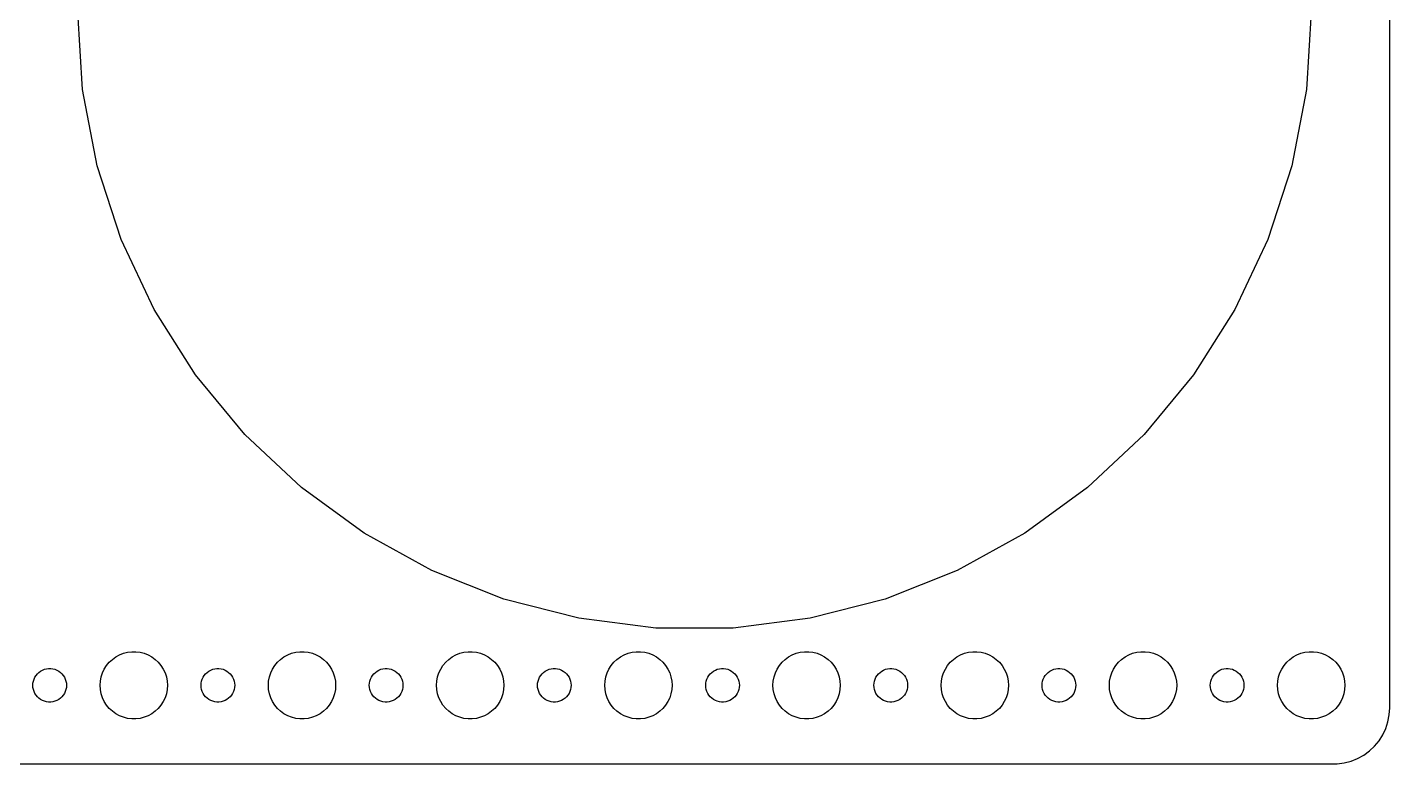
# Model space of a CAD drawing. Header units: metres. Extents: x -120 to 120, y -67 to 67.
# Drawn here: x -2 to 119.5, y -67 to -1.3 of the extents above; entities that cross this region are included whole.
import ezdxf

# ---------------------------------------------------------------- set-up
doc = ezdxf.new("R2010")
doc.units = ezdxf.units.M

msp = doc.modelspace()

# ---------------------------------------------------------------- linework, layer by layer
for p, q in [((119.5, -62), (119.5, 62)), ((2.93369, -6.89333), (2.5, 0)), ((112.5, 0), (112.066, -6.89333)), ((4.22792, -13.6779), (2.93369, -6.89333)), ((112.066, -6.89333), (110.772, -13.6779)), ((6.36229, -20.2468), (4.22792, -13.6779)), ((110.772, -13.6779), (108.638, -20.2468)), ((9.30313, -26.4964), (6.36229, -20.2468)), ((108.638, -20.2468), (105.697, -26.4964)), ((13.0041, -32.3282), (9.30313, -26.4964)), ((105.697, -26.4964), (101.996, -32.3282)), ((17.4067, -37.6501), (13.0041, -32.3282)), ((101.996, -32.3282), (97.5933, -37.6501)), ((22.4417, -42.3782), (17.4067, -37.6501)), ((97.5933, -37.6501), (92.5583, -42.3782)), ((28.0295, -46.438), (22.4417, -42.3782)), ((92.5583, -42.3782), (86.9705, -46.438)), ((34.0821, -49.7655), (28.0295, -46.438)), ((86.9705, -46.438), (80.9179, -49.7655)), ((40.5041, -52.3081), (34.0821, -49.7655)), ((80.9179, -49.7655), (74.4959, -52.3081)), ((47.194, -54.0258), (40.5041, -52.3081)), ((74.4959, -52.3081), (67.806, -54.0258)), ((54.0465, -54.8915), (47.194, -54.0258)), ((67.806, -54.0258), (60.9535, -54.8915)), ((60.9535, -54.8915), (54.0465, -54.8915)), ((6.57294, -57.1468), (6.93785, -57.0531)), ((6.93785, -57.0531), (7.31161, -57.0059)), ((7.31161, -57.0059), (7.68837, -57.0059)), ((7.68837, -57.0059), (8.06213, -57.0531)), ((8.06213, -57.0531), (8.42705, -57.1468)), ((21.5729, -57.1468), (21.9379, -57.0531)), ((21.9379, -57.0531), (22.3116, -57.0059)), ((22.3116, -57.0059), (22.6884, -57.0059)), ((22.6884, -57.0059), (23.0621, -57.0531)), ((23.0621, -57.0531), (23.427, -57.1468)), ((36.5729, -57.1468), (36.9379, -57.0531)), ((36.9379, -57.0531), (37.3116, -57.0059)), ((37.3116, -57.0059), (37.6884, -57.0059)), ((37.6884, -57.0059), (38.0621, -57.0531)), ((38.0621, -57.0531), (38.427, -57.1468)), ((51.5729, -57.1468), (51.9379, -57.0531)), ((51.9379, -57.0531), (52.3116, -57.0059)), ((52.3116, -57.0059), (52.6884, -57.0059)), ((52.6884, -57.0059), (53.0621, -57.0531)), ((53.0621, -57.0531), (53.427, -57.1468)), ((66.573, -57.1468), (66.9379, -57.0531)), ((66.9379, -57.0531), (67.3116, -57.0059)), ((67.3116, -57.0059), (67.6884, -57.0059)), ((67.6884, -57.0059), (68.0621, -57.0531)), ((68.0621, -57.0531), (68.427, -57.1468)), ((81.573, -57.1468), (81.9379, -57.0531)), ((81.9379, -57.0531), (82.3116, -57.0059)), ((82.3116, -57.0059), (82.6884, -57.0059)), ((82.6884, -57.0059), (83.0621, -57.0531)), ((83.0621, -57.0531), (83.427, -57.1468)), ((96.573, -57.1468), (96.9379, -57.0531)), ((96.9379, -57.0531), (97.3116, -57.0059)), ((97.3116, -57.0059), (97.6884, -57.0059)), ((97.6884, -57.0059), (98.0621, -57.0531)), ((98.0621, -57.0531), (98.427, -57.1468)), ((111.573, -57.1468), (111.938, -57.0531)), ((111.938, -57.0531), (112.312, -57.0059)), ((112.312, -57.0059), (112.688, -57.0059)), ((112.688, -57.0059), (113.062, -57.0531)), ((113.062, -57.0531), (113.427, -57.1468)), ((4.87108, -58.5547), (5.07294, -58.2366)), ((5.07294, -58.2366), (5.31308, -57.9464)), ((5.31308, -57.9464), (5.58772, -57.6885)), ((5.58772, -57.6885), (5.89252, -57.467)), ((5.89252, -57.467), (6.22266, -57.2855)), ((6.22266, -57.2855), (6.57294, -57.1468)), ((8.42705, -57.1468), (8.77733, -57.2855)), ((8.77733, -57.2855), (9.10747, -57.467)), ((9.10747, -57.467), (9.41226, -57.6885)), ((9.41226, -57.6885), (9.6869, -57.9464)), ((9.6869, -57.9464), (9.92705, -58.2366)), ((9.92705, -58.2366), (10.1289, -58.5547)), ((19.8711, -58.5547), (20.0729, -58.2366)), ((20.0729, -58.2366), (20.3131, -57.9464)), ((20.3131, -57.9464), (20.5877, -57.6885)), ((20.5877, -57.6885), (20.8925, -57.467)), ((20.8925, -57.467), (21.2227, -57.2855)), ((21.2227, -57.2855), (21.5729, -57.1468)), ((23.427, -57.1468), (23.7773, -57.2855)), ((23.7773, -57.2855), (24.1075, -57.467)), ((24.1075, -57.467), (24.4123, -57.6885)), ((24.4123, -57.6885), (24.6869, -57.9464)), ((24.6869, -57.9464), (24.927, -58.2366)), ((24.927, -58.2366), (25.1289, -58.5547)), ((34.8711, -58.5547), (35.0729, -58.2366)), ((35.0729, -58.2366), (35.3131, -57.9464)), ((35.3131, -57.9464), (35.5877, -57.6885)), ((35.5877, -57.6885), (35.8925, -57.467)), ((35.8925, -57.467), (36.2227, -57.2855)), ((36.2227, -57.2855), (36.5729, -57.1468)), ((38.427, -57.1468), (38.7773, -57.2855)), ((38.7773, -57.2855), (39.1075, -57.467)), ((39.1075, -57.467), (39.4123, -57.6885)), ((39.4123, -57.6885), (39.6869, -57.9464)), ((39.6869, -57.9464), (39.927, -58.2366)), ((39.927, -58.2366), (40.1289, -58.5547)), ((49.8711, -58.5547), (50.0729, -58.2366)), ((50.0729, -58.2366), (50.3131, -57.9464)), ((50.3131, -57.9464), (50.5877, -57.6885)), ((50.5877, -57.6885), (50.8925, -57.467)), ((50.8925, -57.467), (51.2227, -57.2855)), ((51.2227, -57.2855), (51.5729, -57.1468)), ((53.427, -57.1468), (53.7773, -57.2855)), ((53.7773, -57.2855), (54.1075, -57.467)), ((54.1075, -57.467), (54.4123, -57.6885)), ((54.4123, -57.6885), (54.6869, -57.9464)), ((54.6869, -57.9464), (54.927, -58.2366)), ((54.927, -58.2366), (55.1289, -58.5547)), ((64.8711, -58.5547), (65.073, -58.2366)), ((65.073, -58.2366), (65.3131, -57.9464)), ((65.3131, -57.9464), (65.5877, -57.6885)), ((65.5877, -57.6885), (65.8925, -57.467)), ((65.8925, -57.467), (66.2227, -57.2855)), ((66.2227, -57.2855), (66.573, -57.1468)), ((68.427, -57.1468), (68.7773, -57.2855)), ((68.7773, -57.2855), (69.1075, -57.467)), ((69.1075, -57.467), (69.4123, -57.6885)), ((69.4123, -57.6885), (69.6869, -57.9464)), ((69.6869, -57.9464), (69.927, -58.2366)), ((69.927, -58.2366), (70.1289, -58.5547)), ((79.8711, -58.5547), (80.073, -58.2366)), ((80.073, -58.2366), (80.3131, -57.9464)), ((80.3131, -57.9464), (80.5877, -57.6885)), ((80.5877, -57.6885), (80.8925, -57.467)), ((80.8925, -57.467), (81.2227, -57.2855)), ((81.2227, -57.2855), (81.573, -57.1468)), ((83.427, -57.1468), (83.7773, -57.2855)), ((83.7773, -57.2855), (84.1075, -57.467)), ((84.1075, -57.467), (84.4123, -57.6885)), ((84.4123, -57.6885), (84.6869, -57.9464)), ((84.6869, -57.9464), (84.927, -58.2366)), ((84.927, -58.2366), (85.1289, -58.5547)), ((94.8711, -58.5547), (95.073, -58.2366)), ((95.073, -58.2366), (95.3131, -57.9464)), ((95.3131, -57.9464), (95.5877, -57.6885)), ((95.5877, -57.6885), (95.8925, -57.467)), ((95.8925, -57.467), (96.2227, -57.2855)), ((96.2227, -57.2855), (96.573, -57.1468)), ((98.427, -57.1468), (98.7773, -57.2855)), ((98.7773, -57.2855), (99.1075, -57.467)), ((99.1075, -57.467), (99.4123, -57.6885)), ((99.4123, -57.6885), (99.6869, -57.9464)), ((99.6869, -57.9464), (99.927, -58.2366)), ((99.927, -58.2366), (100.129, -58.5547)), ((109.871, -58.5547), (110.073, -58.2366)), ((110.073, -58.2366), (110.313, -57.9464)), ((110.313, -57.9464), (110.588, -57.6885)), ((110.588, -57.6885), (110.893, -57.467)), ((110.893, -57.467), (111.223, -57.2855)), ((111.223, -57.2855), (111.573, -57.1468)), ((113.427, -57.1468), (113.777, -57.2855)), ((113.777, -57.2855), (114.107, -57.467)), ((114.107, -57.467), (114.412, -57.6885)), ((114.412, -57.6885), (114.687, -57.9464)), ((114.687, -57.9464), (114.927, -58.2366)), ((114.927, -58.2366), (115.129, -58.5547)), ((-1.45287, -59.627), (-1.39465, -59.4478)), ((-1.39465, -59.4478), (-1.31445, -59.2774)), ((-1.31445, -59.2774), (-1.21352, -59.1183)), ((-1.21352, -59.1183), (-1.09344, -58.9732)), ((-1.09344, -58.9732), (-0.95613, -58.8442)), ((-0.95613, -58.8442), (-0.80373, -58.7335)), ((-0.80373, -58.7335), (-0.63866, -58.6428)), ((-0.63866, -58.6428), (-0.46352, -58.5734)), ((-0.46352, -58.5734), (-0.28107, -58.5266)), ((-0.28107, -58.5266), (-0.09418, -58.503)), ((-0.09418, -58.503), (0.09418, -58.503)), ((0.09418, -58.503), (0.28107, -58.5266)), ((0.28107, -58.5266), (0.46352, -58.5734)), ((0.46352, -58.5734), (0.63866, -58.6428)), ((0.63866, -58.6428), (0.80373, -58.7335)), ((0.80373, -58.7335), (0.95613, -58.8442)), ((0.95613, -58.8442), (1.09344, -58.9732)), ((1.09344, -58.9732), (1.21352, -59.1183)), ((1.21352, -59.1183), (1.31445, -59.2774)), ((1.31445, -59.2774), (1.39465, -59.4478)), ((1.39465, -59.4478), (1.45287, -59.627)), ((4.52365, -59.624), (4.59424, -59.2539)), ((4.59424, -59.2539), (4.71066, -58.8956)), ((4.71066, -58.8956), (4.87108, -58.5547)), ((10.1289, -58.5547), (10.2893, -58.8956)), ((10.2893, -58.8956), (10.4057, -59.2539)), ((10.4057, -59.2539), (10.4763, -59.624)), ((13.5471, -59.627), (13.6053, -59.4478)), ((13.6053, -59.4478), (13.6855, -59.2774)), ((13.6855, -59.2774), (13.7865, -59.1183)), ((13.7865, -59.1183), (13.9065, -58.9732)), ((13.9065, -58.9732), (14.0439, -58.8442)), ((14.0439, -58.8442), (14.1963, -58.7335)), ((14.1963, -58.7335), (14.3613, -58.6428)), ((14.3613, -58.6428), (14.5365, -58.5734)), ((14.5365, -58.5734), (14.7189, -58.5266)), ((14.7189, -58.5266), (14.9058, -58.503)), ((14.9058, -58.503), (15.0942, -58.503)), ((15.0942, -58.503), (15.2811, -58.5266)), ((15.2811, -58.5266), (15.4635, -58.5734)), ((15.4635, -58.5734), (15.6387, -58.6428)), ((15.6387, -58.6428), (15.8037, -58.7335)), ((15.8037, -58.7335), (15.9561, -58.8442)), ((15.9561, -58.8442), (16.0934, -58.9732)), ((16.0934, -58.9732), (16.2135, -59.1183)), ((16.2135, -59.1183), (16.3145, -59.2774)), ((16.3145, -59.2774), (16.3947, -59.4478)), ((16.3947, -59.4478), (16.4529, -59.627)), ((19.5237, -59.624), (19.5942, -59.2539)), ((19.5942, -59.2539), (19.7107, -58.8956)), ((19.7107, -58.8956), (19.8711, -58.5547)), ((25.1289, -58.5547), (25.2893, -58.8956)), ((25.2893, -58.8956), (25.4057, -59.2539)), ((25.4057, -59.2539), (25.4763, -59.624)), ((28.5471, -59.627), (28.6053, -59.4478)), ((28.6053, -59.4478), (28.6855, -59.2774)), ((28.6855, -59.2774), (28.7865, -59.1183)), ((28.7865, -59.1183), (28.9065, -58.9732)), ((28.9065, -58.9732), (29.0439, -58.8442)), ((29.0439, -58.8442), (29.1963, -58.7335)), ((29.1963, -58.7335), (29.3613, -58.6428)), ((29.3613, -58.6428), (29.5365, -58.5734)), ((29.5365, -58.5734), (29.7189, -58.5266)), ((29.7189, -58.5266), (29.9058, -58.503)), ((29.9058, -58.503), (30.0942, -58.503)), ((30.0942, -58.503), (30.2811, -58.5266)), ((30.2811, -58.5266), (30.4635, -58.5734)), ((30.4635, -58.5734), (30.6387, -58.6428)), ((30.6387, -58.6428), (30.8037, -58.7335)), ((30.8037, -58.7335), (30.9561, -58.8442)), ((30.9561, -58.8442), (31.0934, -58.9732)), ((31.0934, -58.9732), (31.2135, -59.1183)), ((31.2135, -59.1183), (31.3145, -59.2774)), ((31.3145, -59.2774), (31.3947, -59.4478)), ((31.3947, -59.4478), (31.4529, -59.627)), ((34.5237, -59.624), (34.5942, -59.2539)), ((34.5942, -59.2539), (34.7107, -58.8956)), ((34.7107, -58.8956), (34.8711, -58.5547)), ((40.1289, -58.5547), (40.2893, -58.8956)), ((40.2893, -58.8956), (40.4057, -59.2539)), ((40.4057, -59.2539), (40.4763, -59.624)), ((43.5471, -59.627), (43.6053, -59.4478)), ((43.6053, -59.4478), (43.6855, -59.2774)), ((43.6855, -59.2774), (43.7865, -59.1183)), ((43.7865, -59.1183), (43.9065, -58.9732)), ((43.9065, -58.9732), (44.0439, -58.8442)), ((44.0439, -58.8442), (44.1963, -58.7335)), ((44.1963, -58.7335), (44.3613, -58.6428)), ((44.3613, -58.6428), (44.5365, -58.5734)), ((44.5365, -58.5734), (44.7189, -58.5266)), ((44.7189, -58.5266), (44.9058, -58.503)), ((44.9058, -58.503), (45.0942, -58.503)), ((45.0942, -58.503), (45.2811, -58.5266)), ((45.2811, -58.5266), (45.4635, -58.5734)), ((45.4635, -58.5734), (45.6387, -58.6428)), ((45.6387, -58.6428), (45.8037, -58.7335)), ((45.8037, -58.7335), (45.9561, -58.8442)), ((45.9561, -58.8442), (46.0934, -58.9732)), ((46.0934, -58.9732), (46.2135, -59.1183)), ((46.2135, -59.1183), (46.3145, -59.2774)), ((46.3145, -59.2774), (46.3947, -59.4478)), ((46.3947, -59.4478), (46.4529, -59.627)), ((49.5237, -59.624), (49.5942, -59.2539)), ((49.5942, -59.2539), (49.7107, -58.8956)), ((49.7107, -58.8956), (49.8711, -58.5547)), ((55.1289, -58.5547), (55.2893, -58.8956)), ((55.2893, -58.8956), (55.4057, -59.2539)), ((55.4057, -59.2539), (55.4763, -59.624)), ((58.5471, -59.627), (58.6053, -59.4478)), ((58.6053, -59.4478), (58.6855, -59.2774)), ((58.6855, -59.2774), (58.7865, -59.1183)), ((58.7865, -59.1183), (58.9065, -58.9732)), ((58.9065, -58.9732), (59.0439, -58.8442)), ((59.0439, -58.8442), (59.1963, -58.7335)), ((59.1963, -58.7335), (59.3613, -58.6428)), ((59.3613, -58.6428), (59.5365, -58.5734)), ((59.5365, -58.5734), (59.7189, -58.5266)), ((59.7189, -58.5266), (59.9058, -58.503)), ((59.9058, -58.503), (60.0942, -58.503)), ((60.0942, -58.503), (60.2811, -58.5266)), ((60.2811, -58.5266), (60.4635, -58.5734)), ((60.4635, -58.5734), (60.6387, -58.6428)), ((60.6387, -58.6428), (60.8037, -58.7335)), ((60.8037, -58.7335), (60.9561, -58.8442)), ((60.9561, -58.8442), (61.0934, -58.9732)), ((61.0934, -58.9732), (61.2135, -59.1183)), ((61.2135, -59.1183), (61.3145, -59.2774)), ((61.3145, -59.2774), (61.3947, -59.4478)), ((61.3947, -59.4478), (61.4529, -59.627)), ((64.5237, -59.624), (64.5943, -59.2539)), ((64.5943, -59.2539), (64.7107, -58.8956)), ((64.7107, -58.8956), (64.8711, -58.5547)), ((70.1289, -58.5547), (70.2893, -58.8956)), ((70.2893, -58.8956), (70.4057, -59.2539)), ((70.4057, -59.2539), (70.4763, -59.624)), ((73.5471, -59.627), (73.6053, -59.4478)), ((73.6053, -59.4478), (73.6855, -59.2774)), ((73.6855, -59.2774), (73.7865, -59.1183)), ((73.7865, -59.1183), (73.9065, -58.9732)), ((73.9065, -58.9732), (74.0439, -58.8442)), ((74.0439, -58.8442), (74.1963, -58.7335)), ((74.1963, -58.7335), (74.3613, -58.6428)), ((74.3613, -58.6428), (74.5365, -58.5734)), ((74.5365, -58.5734), (74.7189, -58.5266)), ((74.7189, -58.5266), (74.9058, -58.503)), ((74.9058, -58.503), (75.0942, -58.503)), ((75.0942, -58.503), (75.2811, -58.5266)), ((75.2811, -58.5266), (75.4635, -58.5734)), ((75.4635, -58.5734), (75.6387, -58.6428)), ((75.6387, -58.6428), (75.8037, -58.7335)), ((75.8037, -58.7335), (75.9561, -58.8442)), ((75.9561, -58.8442), (76.0934, -58.9732)), ((76.0934, -58.9732), (76.2135, -59.1183)), ((76.2135, -59.1183), (76.3145, -59.2774)), ((76.3145, -59.2774), (76.3947, -59.4478)), ((76.3947, -59.4478), (76.4529, -59.627)), ((79.5237, -59.624), (79.5943, -59.2539)), ((79.5943, -59.2539), (79.7107, -58.8956)), ((79.7107, -58.8956), (79.8711, -58.5547)), ((85.1289, -58.5547), (85.2893, -58.8956)), ((85.2893, -58.8956), (85.4057, -59.2539)), ((85.4057, -59.2539), (85.4763, -59.624)), ((88.5471, -59.627), (88.6053, -59.4478)), ((88.6053, -59.4478), (88.6855, -59.2774)), ((88.6855, -59.2774), (88.7865, -59.1183)), ((88.7865, -59.1183), (88.9065, -58.9732)), ((88.9065, -58.9732), (89.0439, -58.8442)), ((89.0439, -58.8442), (89.1963, -58.7335)), ((89.1963, -58.7335), (89.3613, -58.6428)), ((89.3613, -58.6428), (89.5365, -58.5734)), ((89.5365, -58.5734), (89.7189, -58.5266)), ((89.7189, -58.5266), (89.9058, -58.503)), ((89.9058, -58.503), (90.0942, -58.503)), ((90.0942, -58.503), (90.2811, -58.5266)), ((90.2811, -58.5266), (90.4635, -58.5734)), ((90.4635, -58.5734), (90.6387, -58.6428)), ((90.6387, -58.6428), (90.8037, -58.7335)), ((90.8037, -58.7335), (90.9561, -58.8442)), ((90.9561, -58.8442), (91.0934, -58.9732)), ((91.0934, -58.9732), (91.2135, -59.1183)), ((91.2135, -59.1183), (91.3145, -59.2774)), ((91.3145, -59.2774), (91.3947, -59.4478)), ((91.3947, -59.4478), (91.4529, -59.627)), ((94.5237, -59.624), (94.5943, -59.2539)), ((94.5943, -59.2539), (94.7107, -58.8956)), ((94.7107, -58.8956), (94.8711, -58.5547)), ((100.129, -58.5547), (100.289, -58.8956)), ((100.289, -58.8956), (100.406, -59.2539)), ((100.406, -59.2539), (100.476, -59.624)), ((103.547, -59.627), (103.605, -59.4478)), ((103.605, -59.4478), (103.686, -59.2774)), ((103.686, -59.2774), (103.786, -59.1183)), ((103.786, -59.1183), (103.907, -58.9732)), ((103.907, -58.9732), (104.044, -58.8442)), ((104.044, -58.8442), (104.196, -58.7335)), ((104.196, -58.7335), (104.361, -58.6428)), ((104.361, -58.6428), (104.536, -58.5734)), ((104.536, -58.5734), (104.719, -58.5266)), ((104.719, -58.5266), (104.906, -58.503)), ((104.906, -58.503), (105.094, -58.503)), ((105.094, -58.503), (105.281, -58.5266)), ((105.281, -58.5266), (105.464, -58.5734)), ((105.464, -58.5734), (105.639, -58.6428)), ((105.639, -58.6428), (105.804, -58.7335)), ((105.804, -58.7335), (105.956, -58.8442)), ((105.956, -58.8442), (106.093, -58.9732)), ((106.093, -58.9732), (106.214, -59.1183)), ((106.214, -59.1183), (106.314, -59.2774)), ((106.314, -59.2774), (106.395, -59.4478)), ((106.395, -59.4478), (106.453, -59.627)), ((109.524, -59.624), (109.594, -59.2539)), ((109.594, -59.2539), (109.711, -58.8956)), ((109.711, -58.8956), (109.871, -58.5547)), ((115.129, -58.5547), (115.289, -58.8956)), ((115.289, -58.8956), (115.406, -59.2539)), ((115.406, -59.2539), (115.476, -59.624)), ((-1.5, -60), (-1.48816, -59.812)), ((-1.48816, -60.188), (-1.5, -60)), ((-1.48816, -59.812), (-1.45287, -59.627)), ((-1.45287, -60.373), (-1.48816, -60.188)), ((-1.39465, -60.5522), (-1.45287, -60.373)), ((-1.31445, -60.7226), (-1.39465, -60.5522)), ((-1.21352, -60.8817), (-1.31445, -60.7226)), ((1.31445, -60.7226), (1.21352, -60.8817)), ((1.39465, -60.5522), (1.31445, -60.7226)), ((1.45287, -60.373), (1.39465, -60.5522)), ((1.45287, -59.627), (1.48816, -59.812)), ((1.48816, -60.188), (1.45287, -60.373)), ((1.48816, -59.812), (1.5, -60)), ((1.5, -60), (1.48816, -60.188)), ((4.5, -60), (4.52365, -59.624)), ((4.52365, -60.376), (4.5, -60)), ((4.59424, -60.7461), (4.52365, -60.376)), ((4.71066, -61.1044), (4.59424, -60.7461)), ((10.4057, -60.7461), (10.2893, -61.1044)), ((10.4763, -60.376), (10.4057, -60.7461)), ((10.4763, -59.624), (10.5, -60)), ((10.5, -60), (10.4763, -60.376)), ((13.5, -60), (13.5118, -59.812)), ((13.5118, -60.188), (13.5, -60)), ((13.5118, -59.812), (13.5471, -59.627)), ((13.5471, -60.373), (13.5118, -60.188)), ((13.6053, -60.5522), (13.5471, -60.373)), ((13.6855, -60.7226), (13.6053, -60.5522)), ((13.7865, -60.8817), (13.6855, -60.7226)), ((16.3145, -60.7226), (16.2135, -60.8817)), ((16.3947, -60.5522), (16.3145, -60.7226)), ((16.4529, -60.373), (16.3947, -60.5522)), ((16.4529, -59.627), (16.4882, -59.812)), ((16.4882, -60.188), (16.4529, -60.373)), ((16.4882, -59.812), (16.5, -60)), ((16.5, -60), (16.4882, -60.188)), ((19.5, -60), (19.5237, -59.624)), ((19.5237, -60.376), (19.5, -60)), ((19.5942, -60.7461), (19.5237, -60.376)), ((19.7107, -61.1044), (19.5942, -60.7461)), ((25.4057, -60.7461), (25.2893, -61.1044)), ((25.4763, -60.376), (25.4057, -60.7461)), ((25.4763, -59.624), (25.5, -60)), ((25.5, -60), (25.4763, -60.376)), ((28.5, -60), (28.5118, -59.812)), ((28.5118, -60.188), (28.5, -60)), ((28.5118, -59.812), (28.5471, -59.627)), ((28.5471, -60.373), (28.5118, -60.188)), ((28.6053, -60.5522), (28.5471, -60.373)), ((28.6855, -60.7226), (28.6053, -60.5522)), ((28.7865, -60.8817), (28.6855, -60.7226)), ((31.3145, -60.7226), (31.2135, -60.8817)), ((31.3947, -60.5522), (31.3145, -60.7226)), ((31.4529, -60.373), (31.3947, -60.5522)), ((31.4529, -59.627), (31.4882, -59.812)), ((31.4882, -60.188), (31.4529, -60.373)), ((31.4882, -59.812), (31.5, -60)), ((31.5, -60), (31.4882, -60.188)), ((34.5, -60), (34.5237, -59.624)), ((34.5237, -60.376), (34.5, -60)), ((34.5942, -60.7461), (34.5237, -60.376)), ((34.7107, -61.1044), (34.5942, -60.7461)), ((40.4057, -60.7461), (40.2893, -61.1044)), ((40.4763, -60.376), (40.4057, -60.7461)), ((40.4763, -59.624), (40.5, -60)), ((40.5, -60), (40.4763, -60.376)), ((43.5, -60), (43.5118, -59.812)), ((43.5118, -60.188), (43.5, -60)), ((43.5118, -59.812), (43.5471, -59.627)), ((43.5471, -60.373), (43.5118, -60.188)), ((43.6053, -60.5522), (43.5471, -60.373)), ((43.6855, -60.7226), (43.6053, -60.5522)), ((43.7865, -60.8817), (43.6855, -60.7226)), ((46.3145, -60.7226), (46.2135, -60.8817)), ((46.3947, -60.5522), (46.3145, -60.7226)), ((46.4529, -60.373), (46.3947, -60.5522)), ((46.4529, -59.627), (46.4882, -59.812)), ((46.4882, -60.188), (46.4529, -60.373)), ((46.4882, -59.812), (46.5, -60)), ((46.5, -60), (46.4882, -60.188)), ((49.5, -60), (49.5237, -59.624)), ((49.5237, -60.376), (49.5, -60)), ((49.5942, -60.7461), (49.5237, -60.376)), ((49.7107, -61.1044), (49.5942, -60.7461)), ((55.4057, -60.7461), (55.2893, -61.1044)), ((55.4763, -60.376), (55.4057, -60.7461)), ((55.4763, -59.624), (55.5, -60)), ((55.5, -60), (55.4763, -60.376)), ((58.5, -60), (58.5118, -59.812)), ((58.5118, -60.188), (58.5, -60)), ((58.5118, -59.812), (58.5471, -59.627)), ((58.5471, -60.373), (58.5118, -60.188)), ((58.6053, -60.5522), (58.5471, -60.373)), ((58.6855, -60.7226), (58.6053, -60.5522)), ((58.7865, -60.8817), (58.6855, -60.7226)), ((61.3145, -60.7226), (61.2135, -60.8817)), ((61.3947, -60.5522), (61.3145, -60.7226)), ((61.4529, -60.373), (61.3947, -60.5522)), ((61.4529, -59.627), (61.4882, -59.812)), ((61.4882, -60.188), (61.4529, -60.373)), ((61.4882, -59.812), (61.5, -60)), ((61.5, -60), (61.4882, -60.188)), ((64.5, -60), (64.5237, -59.624)), ((64.5237, -60.376), (64.5, -60)), ((64.5943, -60.7461), (64.5237, -60.376)), ((64.7107, -61.1044), (64.5943, -60.7461)), ((70.4057, -60.7461), (70.2893, -61.1044)), ((70.4763, -60.376), (70.4057, -60.7461)), ((70.4763, -59.624), (70.5, -60)), ((70.5, -60), (70.4763, -60.376)), ((73.5, -60), (73.5118, -59.812)), ((73.5118, -60.188), (73.5, -60)), ((73.5118, -59.812), (73.5471, -59.627)), ((73.5471, -60.373), (73.5118, -60.188)), ((73.6053, -60.5522), (73.5471, -60.373)), ((73.6855, -60.7226), (73.6053, -60.5522)), ((73.7865, -60.8817), (73.6855, -60.7226)), ((76.3145, -60.7226), (76.2135, -60.8817)), ((76.3947, -60.5522), (76.3145, -60.7226)), ((76.4529, -60.373), (76.3947, -60.5522)), ((76.4529, -59.627), (76.4882, -59.812)), ((76.4882, -60.188), (76.4529, -60.373)), ((76.4882, -59.812), (76.5, -60)), ((76.5, -60), (76.4882, -60.188)), ((79.5, -60), (79.5237, -59.624)), ((79.5237, -60.376), (79.5, -60)), ((79.5943, -60.7461), (79.5237, -60.376)), ((79.7107, -61.1044), (79.5943, -60.7461)), ((85.4057, -60.7461), (85.2893, -61.1044)), ((85.4763, -60.376), (85.4057, -60.7461)), ((85.4763, -59.624), (85.5, -60)), ((85.5, -60), (85.4763, -60.376)), ((88.5, -60), (88.5118, -59.812)), ((88.5118, -60.188), (88.5, -60)), ((88.5118, -59.812), (88.5471, -59.627)), ((88.5471, -60.373), (88.5118, -60.188)), ((88.6053, -60.5522), (88.5471, -60.373)), ((88.6855, -60.7226), (88.6053, -60.5522)), ((88.7865, -60.8817), (88.6855, -60.7226)), ((91.3145, -60.7226), (91.2135, -60.8817)), ((91.3947, -60.5522), (91.3145, -60.7226)), ((91.4529, -60.373), (91.3947, -60.5522)), ((91.4529, -59.627), (91.4882, -59.812)), ((91.4882, -60.188), (91.4529, -60.373)), ((91.4882, -59.812), (91.5, -60)), ((91.5, -60), (91.4882, -60.188)), ((94.5, -60), (94.5237, -59.624)), ((94.5237, -60.376), (94.5, -60)), ((94.5943, -60.7461), (94.5237, -60.376)), ((94.7107, -61.1044), (94.5943, -60.7461)), ((100.406, -60.7461), (100.289, -61.1044)), ((100.476, -60.376), (100.406, -60.7461)), ((100.476, -59.624), (100.5, -60)), ((100.5, -60), (100.476, -60.376)), ((103.5, -60), (103.512, -59.812)), ((103.512, -60.188), (103.5, -60)), ((103.512, -59.812), (103.547, -59.627)), ((103.547, -60.373), (103.512, -60.188)), ((103.605, -60.5522), (103.547, -60.373)), ((103.686, -60.7226), (103.605, -60.5522)), ((103.786, -60.8817), (103.686, -60.7226)), ((106.314, -60.7226), (106.214, -60.8817)), ((106.395, -60.5522), (106.314, -60.7226)), ((106.453, -60.373), (106.395, -60.5522)), ((106.453, -59.627), (106.488, -59.812)), ((106.488, -60.188), (106.453, -60.373)), ((106.488, -59.812), (106.5, -60)), ((106.5, -60), (106.488, -60.188)), ((109.5, -60), (109.524, -59.624)), ((109.524, -60.376), (109.5, -60)), ((109.594, -60.7461), (109.524, -60.376)), ((109.711, -61.1044), (109.594, -60.7461)), ((115.406, -60.7461), (115.289, -61.1044)), ((115.476, -60.376), (115.406, -60.7461)), ((115.476, -59.624), (115.5, -60)), ((115.5, -60), (115.476, -60.376)), ((-1.09344, -61.0268), (-1.21352, -60.8817)), ((-0.95613, -61.1558), (-1.09344, -61.0268)), ((-0.80373, -61.2665), (-0.95613, -61.1558)), ((-0.63866, -61.3572), (-0.80373, -61.2665)), ((-0.46352, -61.4266), (-0.63866, -61.3572)), ((-0.28107, -61.4734), (-0.46352, -61.4266)), ((-0.09418, -61.497), (-0.28107, -61.4734)), ((0.09418, -61.497), (-0.09418, -61.497)), ((0.28107, -61.4734), (0.09418, -61.497)), ((0.46352, -61.4266), (0.28107, -61.4734)), ((0.63866, -61.3572), (0.46352, -61.4266)), ((0.80373, -61.2665), (0.63866, -61.3572)), ((0.95613, -61.1558), (0.80373, -61.2665)), ((1.09344, -61.0268), (0.95613, -61.1558)), ((1.21352, -60.8817), (1.09344, -61.0268)), ((4.87108, -61.4453), (4.71066, -61.1044)), ((5.07294, -61.7634), (4.87108, -61.4453)), ((5.31308, -62.0536), (5.07294, -61.7634)), ((9.92705, -61.7634), (9.6869, -62.0536)), ((10.1289, -61.4453), (9.92705, -61.7634)), ((10.2893, -61.1044), (10.1289, -61.4453)), ((13.9065, -61.0268), (13.7865, -60.8817)), ((14.0439, -61.1558), (13.9065, -61.0268)), ((14.1963, -61.2665), (14.0439, -61.1558)), ((14.3613, -61.3572), (14.1963, -61.2665)), ((14.5365, -61.4266), (14.3613, -61.3572)), ((14.7189, -61.4734), (14.5365, -61.4266)), ((14.9058, -61.497), (14.7189, -61.4734)), ((15.0942, -61.497), (14.9058, -61.497)), ((15.2811, -61.4734), (15.0942, -61.497)), ((15.4635, -61.4266), (15.2811, -61.4734)), ((15.6387, -61.3572), (15.4635, -61.4266)), ((15.8037, -61.2665), (15.6387, -61.3572)), ((15.9561, -61.1558), (15.8037, -61.2665)), ((16.0934, -61.0268), (15.9561, -61.1558)), ((16.2135, -60.8817), (16.0934, -61.0268)), ((19.8711, -61.4453), (19.7107, -61.1044)), ((20.0729, -61.7634), (19.8711, -61.4453)), ((20.3131, -62.0536), (20.0729, -61.7634)), ((24.927, -61.7634), (24.6869, -62.0536)), ((25.1289, -61.4453), (24.927, -61.7634)), ((25.2893, -61.1044), (25.1289, -61.4453)), ((28.9065, -61.0268), (28.7865, -60.8817)), ((29.0439, -61.1558), (28.9065, -61.0268)), ((29.1963, -61.2665), (29.0439, -61.1558)), ((29.3613, -61.3572), (29.1963, -61.2665)), ((29.5365, -61.4266), (29.3613, -61.3572)), ((29.7189, -61.4734), (29.5365, -61.4266)), ((29.9058, -61.497), (29.7189, -61.4734)), ((30.0942, -61.497), (29.9058, -61.497)), ((30.2811, -61.4734), (30.0942, -61.497)), ((30.4635, -61.4266), (30.2811, -61.4734)), ((30.6387, -61.3572), (30.4635, -61.4266)), ((30.8037, -61.2665), (30.6387, -61.3572)), ((30.9561, -61.1558), (30.8037, -61.2665)), ((31.0934, -61.0268), (30.9561, -61.1558)), ((31.2135, -60.8817), (31.0934, -61.0268)), ((34.8711, -61.4453), (34.7107, -61.1044)), ((35.0729, -61.7634), (34.8711, -61.4453)), ((35.3131, -62.0536), (35.0729, -61.7634)), ((39.927, -61.7634), (39.6869, -62.0536)), ((40.1289, -61.4453), (39.927, -61.7634)), ((40.2893, -61.1044), (40.1289, -61.4453)), ((43.9065, -61.0268), (43.7865, -60.8817)), ((44.0439, -61.1558), (43.9065, -61.0268)), ((44.1963, -61.2665), (44.0439, -61.1558)), ((44.3613, -61.3572), (44.1963, -61.2665)), ((44.5365, -61.4266), (44.3613, -61.3572)), ((44.7189, -61.4734), (44.5365, -61.4266)), ((44.9058, -61.497), (44.7189, -61.4734)), ((45.0942, -61.497), (44.9058, -61.497)), ((45.2811, -61.4734), (45.0942, -61.497)), ((45.4635, -61.4266), (45.2811, -61.4734)), ((45.6387, -61.3572), (45.4635, -61.4266)), ((45.8037, -61.2665), (45.6387, -61.3572)), ((45.9561, -61.1558), (45.8037, -61.2665)), ((46.0934, -61.0268), (45.9561, -61.1558)), ((46.2135, -60.8817), (46.0934, -61.0268)), ((49.8711, -61.4453), (49.7107, -61.1044)), ((50.0729, -61.7634), (49.8711, -61.4453)), ((50.3131, -62.0536), (50.0729, -61.7634)), ((54.927, -61.7634), (54.6869, -62.0536)), ((55.1289, -61.4453), (54.927, -61.7634)), ((55.2893, -61.1044), (55.1289, -61.4453)), ((58.9065, -61.0268), (58.7865, -60.8817)), ((59.0439, -61.1558), (58.9065, -61.0268)), ((59.1963, -61.2665), (59.0439, -61.1558)), ((59.3613, -61.3572), (59.1963, -61.2665)), ((59.5365, -61.4266), (59.3613, -61.3572)), ((59.7189, -61.4734), (59.5365, -61.4266)), ((59.9058, -61.497), (59.7189, -61.4734)), ((60.0942, -61.497), (59.9058, -61.497)), ((60.2811, -61.4734), (60.0942, -61.497)), ((60.4635, -61.4266), (60.2811, -61.4734)), ((60.6387, -61.3572), (60.4635, -61.4266)), ((60.8037, -61.2665), (60.6387, -61.3572)), ((60.9561, -61.1558), (60.8037, -61.2665)), ((61.0934, -61.0268), (60.9561, -61.1558)), ((61.2135, -60.8817), (61.0934, -61.0268)), ((64.8711, -61.4453), (64.7107, -61.1044)), ((65.073, -61.7634), (64.8711, -61.4453)), ((65.3131, -62.0536), (65.073, -61.7634)), ((69.927, -61.7634), (69.6869, -62.0536)), ((70.1289, -61.4453), (69.927, -61.7634)), ((70.2893, -61.1044), (70.1289, -61.4453)), ((73.9065, -61.0268), (73.7865, -60.8817)), ((74.0439, -61.1558), (73.9065, -61.0268)), ((74.1963, -61.2665), (74.0439, -61.1558)), ((74.3613, -61.3572), (74.1963, -61.2665)), ((74.5365, -61.4266), (74.3613, -61.3572)), ((74.7189, -61.4734), (74.5365, -61.4266)), ((74.9058, -61.497), (74.7189, -61.4734)), ((75.0942, -61.497), (74.9058, -61.497)), ((75.2811, -61.4734), (75.0942, -61.497)), ((75.4635, -61.4266), (75.2811, -61.4734)), ((75.6387, -61.3572), (75.4635, -61.4266)), ((75.8037, -61.2665), (75.6387, -61.3572)), ((75.9561, -61.1558), (75.8037, -61.2665)), ((76.0934, -61.0268), (75.9561, -61.1558)), ((76.2135, -60.8817), (76.0934, -61.0268)), ((79.8711, -61.4453), (79.7107, -61.1044)), ((80.073, -61.7634), (79.8711, -61.4453)), ((80.3131, -62.0536), (80.073, -61.7634)), ((84.927, -61.7634), (84.6869, -62.0536)), ((85.1289, -61.4453), (84.927, -61.7634)), ((85.2893, -61.1044), (85.1289, -61.4453)), ((88.9065, -61.0268), (88.7865, -60.8817)), ((89.0439, -61.1558), (88.9065, -61.0268)), ((89.1963, -61.2665), (89.0439, -61.1558)), ((89.3613, -61.3572), (89.1963, -61.2665)), ((89.5365, -61.4266), (89.3613, -61.3572)), ((89.7189, -61.4734), (89.5365, -61.4266)), ((89.9058, -61.497), (89.7189, -61.4734)), ((90.0942, -61.497), (89.9058, -61.497)), ((90.2811, -61.4734), (90.0942, -61.497)), ((90.4635, -61.4266), (90.2811, -61.4734)), ((90.6387, -61.3572), (90.4635, -61.4266)), ((90.8037, -61.2665), (90.6387, -61.3572)), ((90.9561, -61.1558), (90.8037, -61.2665)), ((91.0934, -61.0268), (90.9561, -61.1558)), ((91.2135, -60.8817), (91.0934, -61.0268)), ((94.8711, -61.4453), (94.7107, -61.1044)), ((95.073, -61.7634), (94.8711, -61.4453)), ((95.3131, -62.0536), (95.073, -61.7634)), ((99.927, -61.7634), (99.6869, -62.0536)), ((100.129, -61.4453), (99.927, -61.7634)), ((100.289, -61.1044), (100.129, -61.4453)), ((103.907, -61.0268), (103.786, -60.8817)), ((104.044, -61.1558), (103.907, -61.0268)), ((104.196, -61.2665), (104.044, -61.1558)), ((104.361, -61.3572), (104.196, -61.2665)), ((104.536, -61.4266), (104.361, -61.3572)), ((104.719, -61.4734), (104.536, -61.4266)), ((104.906, -61.497), (104.719, -61.4734)), ((105.094, -61.497), (104.906, -61.497)), ((105.281, -61.4734), (105.094, -61.497)), ((105.464, -61.4266), (105.281, -61.4734)), ((105.639, -61.3572), (105.464, -61.4266)), ((105.804, -61.2665), (105.639, -61.3572)), ((105.956, -61.1558), (105.804, -61.2665)), ((106.093, -61.0268), (105.956, -61.1558)), ((106.214, -60.8817), (106.093, -61.0268)), ((109.871, -61.4453), (109.711, -61.1044)), ((110.073, -61.7634), (109.871, -61.4453)), ((110.313, -62.0536), (110.073, -61.7634)), ((114.927, -61.7634), (114.687, -62.0536)), ((115.129, -61.4453), (114.927, -61.7634)), ((115.289, -61.1044), (115.129, -61.4453)), ((5.58772, -62.3115), (5.31308, -62.0536)), ((5.89252, -62.533), (5.58772, -62.3115)), ((6.22266, -62.7145), (5.89252, -62.533)), ((6.57294, -62.8532), (6.22266, -62.7145)), ((6.93785, -62.9469), (6.57294, -62.8532)), ((7.31161, -62.9941), (6.93785, -62.9469)), ((7.68837, -62.9941), (7.31161, -62.9941)), ((8.06213, -62.9469), (7.68837, -62.9941)), ((8.42705, -62.8532), (8.06213, -62.9469)), ((8.77733, -62.7145), (8.42705, -62.8532)), ((9.10747, -62.533), (8.77733, -62.7145)), ((9.41226, -62.3115), (9.10747, -62.533)), ((9.6869, -62.0536), (9.41226, -62.3115)), ((20.5877, -62.3115), (20.3131, -62.0536)), ((20.8925, -62.533), (20.5877, -62.3115)), ((21.2227, -62.7145), (20.8925, -62.533)), ((21.5729, -62.8532), (21.2227, -62.7145)), ((21.9379, -62.9469), (21.5729, -62.8532)), ((22.3116, -62.9941), (21.9379, -62.9469)), ((22.6884, -62.9941), (22.3116, -62.9941)), ((23.0621, -62.9469), (22.6884, -62.9941)), ((23.427, -62.8532), (23.0621, -62.9469)), ((23.7773, -62.7145), (23.427, -62.8532)), ((24.1075, -62.533), (23.7773, -62.7145)), ((24.4123, -62.3115), (24.1075, -62.533)), ((24.6869, -62.0536), (24.4123, -62.3115)), ((35.5877, -62.3115), (35.3131, -62.0536)), ((35.8925, -62.533), (35.5877, -62.3115)), ((36.2227, -62.7145), (35.8925, -62.533)), ((36.5729, -62.8532), (36.2227, -62.7145)), ((36.9379, -62.9469), (36.5729, -62.8532)), ((37.3116, -62.9941), (36.9379, -62.9469)), ((37.6884, -62.9941), (37.3116, -62.9941)), ((38.0621, -62.9469), (37.6884, -62.9941)), ((38.427, -62.8532), (38.0621, -62.9469)), ((38.7773, -62.7145), (38.427, -62.8532)), ((39.1075, -62.533), (38.7773, -62.7145)), ((39.4123, -62.3115), (39.1075, -62.533)), ((39.6869, -62.0536), (39.4123, -62.3115)), ((50.5877, -62.3115), (50.3131, -62.0536)), ((50.8925, -62.533), (50.5877, -62.3115)), ((51.2227, -62.7145), (50.8925, -62.533)), ((51.5729, -62.8532), (51.2227, -62.7145)), ((51.9379, -62.9469), (51.5729, -62.8532)), ((52.3116, -62.9941), (51.9379, -62.9469)), ((52.6884, -62.9941), (52.3116, -62.9941)), ((53.0621, -62.9469), (52.6884, -62.9941)), ((53.427, -62.8532), (53.0621, -62.9469)), ((53.7773, -62.7145), (53.427, -62.8532)), ((54.1075, -62.533), (53.7773, -62.7145)), ((54.4123, -62.3115), (54.1075, -62.533)), ((54.6869, -62.0536), (54.4123, -62.3115)), ((65.5877, -62.3115), (65.3131, -62.0536)), ((65.8925, -62.533), (65.5877, -62.3115)), ((66.2227, -62.7145), (65.8925, -62.533)), ((66.573, -62.8532), (66.2227, -62.7145)), ((66.9379, -62.9469), (66.573, -62.8532)), ((67.3116, -62.9941), (66.9379, -62.9469)), ((67.6884, -62.9941), (67.3116, -62.9941)), ((68.0621, -62.9469), (67.6884, -62.9941)), ((68.427, -62.8532), (68.0621, -62.9469)), ((68.7773, -62.7145), (68.427, -62.8532)), ((69.1075, -62.533), (68.7773, -62.7145)), ((69.4123, -62.3115), (69.1075, -62.533)), ((69.6869, -62.0536), (69.4123, -62.3115)), ((80.5877, -62.3115), (80.3131, -62.0536)), ((80.8925, -62.533), (80.5877, -62.3115)), ((81.2227, -62.7145), (80.8925, -62.533)), ((81.573, -62.8532), (81.2227, -62.7145)), ((81.9379, -62.9469), (81.573, -62.8532)), ((82.3116, -62.9941), (81.9379, -62.9469)), ((82.6884, -62.9941), (82.3116, -62.9941)), ((83.0621, -62.9469), (82.6884, -62.9941)), ((83.427, -62.8532), (83.0621, -62.9469)), ((83.7773, -62.7145), (83.427, -62.8532)), ((84.1075, -62.533), (83.7773, -62.7145)), ((84.4123, -62.3115), (84.1075, -62.533)), ((84.6869, -62.0536), (84.4123, -62.3115)), ((95.5877, -62.3115), (95.3131, -62.0536)), ((95.8925, -62.533), (95.5877, -62.3115)), ((96.2227, -62.7145), (95.8925, -62.533)), ((96.573, -62.8532), (96.2227, -62.7145)), ((96.9379, -62.9469), (96.573, -62.8532)), ((97.3116, -62.9941), (96.9379, -62.9469)), ((97.6884, -62.9941), (97.3116, -62.9941)), ((98.0621, -62.9469), (97.6884, -62.9941)), ((98.427, -62.8532), (98.0621, -62.9469)), ((98.7773, -62.7145), (98.427, -62.8532)), ((99.1075, -62.533), (98.7773, -62.7145)), ((99.4123, -62.3115), (99.1075, -62.533)), ((99.6869, -62.0536), (99.4123, -62.3115)), ((110.588, -62.3115), (110.313, -62.0536)), ((110.893, -62.533), (110.588, -62.3115)), ((111.223, -62.7145), (110.893, -62.533)), ((111.573, -62.8532), (111.223, -62.7145)), ((111.938, -62.9469), (111.573, -62.8532)), ((112.312, -62.9941), (111.938, -62.9469)), ((112.688, -62.9941), (112.312, -62.9941)), ((113.062, -62.9469), (112.688, -62.9941)), ((113.427, -62.8532), (113.062, -62.9469)), ((113.777, -62.7145), (113.427, -62.8532)), ((114.107, -62.533), (113.777, -62.7145)), ((114.412, -62.3115), (114.107, -62.533)), ((114.687, -62.0536), (114.412, -62.3115)), ((119.343, -63.2434), (119.461, -62.6267)), ((119.461, -62.6267), (119.5, -62)), ((118.882, -64.4088), (119.149, -63.8406)), ((119.149, -63.8406), (119.343, -63.2434)), ((117.687, -65.8526), (118.145, -65.4227)), ((118.145, -65.4227), (118.545, -64.9389)), ((118.545, -64.9389), (118.882, -64.4088)), ((115.437, -66.9114), (116.045, -66.7553)), ((116.045, -66.7553), (116.629, -66.5241)), ((116.629, -66.5241), (117.179, -66.2216)), ((117.179, -66.2216), (117.687, -65.8526)), ((-114.814, -66.9901), (114.814, -66.9901)), ((114.814, -66.9901), (115.437, -66.9114))]:
    msp.add_line(p, q)

doc.saveas('drawing.dxf')
